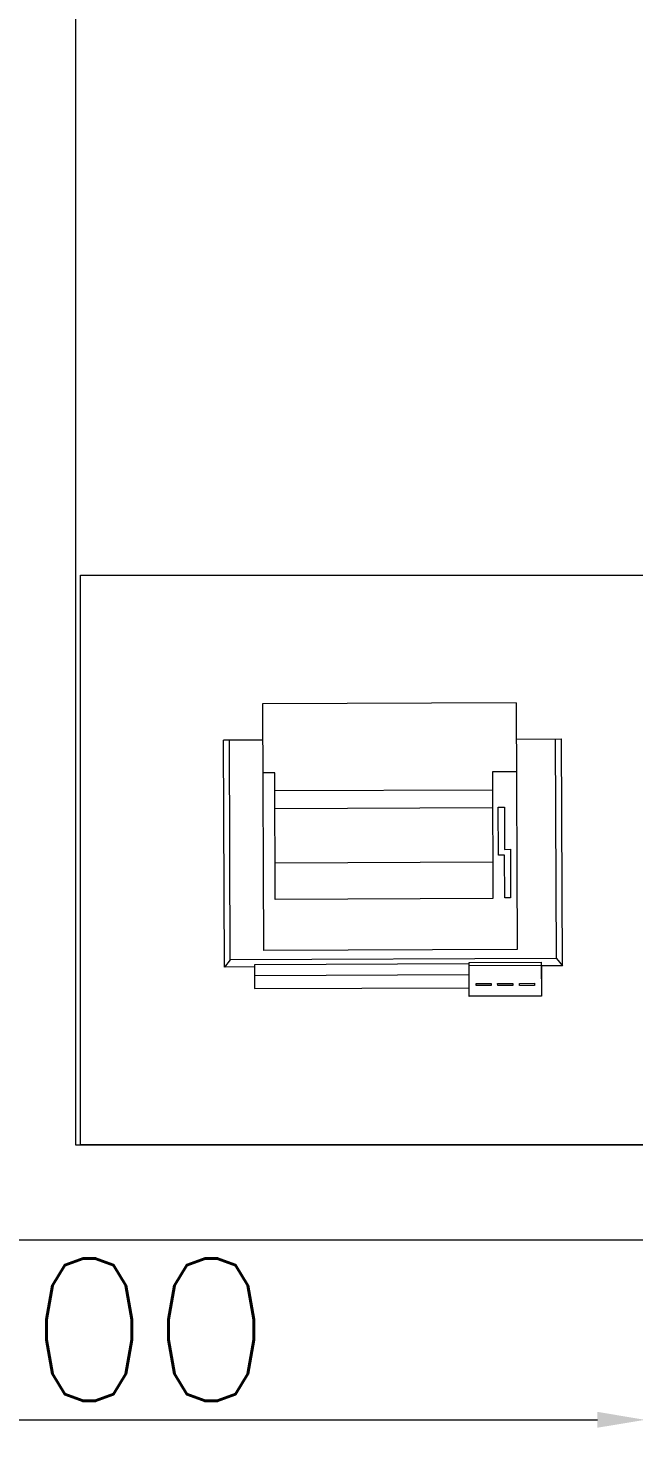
# Model space of a CAD drawing. Header units: millimetres. Extents: x -2143172 to 5255, y -610845 to 279739.
# Drawn here: x -1067907 to -1067269, y -582678 to -581192 of the extents above; entities that cross this region are included whole.
import ezdxf

# ---------------------------------------------------------------- set-up
doc = ezdxf.new("R2010")
doc.units = ezdxf.units.MM
doc.header["$LTSCALE"] = 30
doc.layers.get('0').update_dxf_attribs({"lineweight": 5})
doc.layers.get('Defpoints').update_dxf_attribs({"lineweight": 5})
for name, color, linetype, lineweight in [('dims.', 152, 'Continuous', 5), ('LOADING', 163, 'Continuous', 5), ('Walls', 32, 'Continuous', 5)]:
    doc.layers.add(name, color=color, linetype=linetype, lineweight=lineweight)
doc.styles.add('SIMPLEX', font='SIMPLEX.shx', dxfattribs={"height": 150})
doc.dimstyles.new('Buk', dxfattribs={"dimtxt": 150, "dimasz": 50, "dimexe": 20, "dimexo": 25, "dimgap": 20, "dimtad": 1, "dimdec": 0, "dimrnd": 5, "dimdsep": 46, "dimtxsty": 'SIMPLEX', "dimcen": 0, "dimdle": 20, "dimclrd": 256, "dimclre": 256, "dimclrt": 256, "dimadec": 0, "dimazin": 0, "dimtfac": 0.0075, "dimtdec": 0, "dimtmove": 1, "dimatfit": 2, "dimldrblk": 'ARCHTICK', "dimfxl": 1, "dimtolj": 1, "dimtzin": 0, "dimlwd": -1, "dimlwe": -1, "dimarcsym": 0})

# ---------------------------------------------------------------- blocks, each defined once
blk = doc.blocks.new('*D324')
at = {"layer": 'Defpoints', "color": 0, "transparency": 16777216}
for p in [(-1068557, -582468.1, 0.1), (-1067257, -582468.1, 0.1), (-1067257, -582657.8)]:
    blk.add_point(p, dxfattribs=at)
at = {"layer": 'dims.', "linetype": 'Continuous', "transparency": 16777216}
for p, q in [((-1068557, -582493.1), (-1068557, -582677.8)), ((-1067257, -582493.1), (-1067257, -582677.8))]:
    blk.add_line(p, q, dxfattribs=at)
at = {"layer": 'dims.', "transparency": 16777216}
blk.add_line((-1068507, -582657.8), (-1067307, -582657.8), dxfattribs=at)
for points in [[(-1068507, -582649.4), (-1068507, -582666.1), (-1068557, -582657.8)], [(-1067307, -582649.4), (-1067307, -582666.1), (-1067257, -582657.8)]]:
    blk.add_solid(points, dxfattribs=at)
at = {"layer": 'dims.', "transparency": 16777216, "insert": (-1067907, -582562.8), "char_height": 150, "attachment_point": 5, "style": 'SIMPLEX'}
blk.add_mtext('\\A1;1300', dxfattribs=at)
blk = doc.blocks.new('_ArchTick')
at = {"color": 0, "linetype": 'ByBlock', "const_width": 0.15}
blk.add_lwpolyline([(-0.5, -0.5), (0.5, 0.5)], dxfattribs=at)
blk = doc.blocks.new('GF21046B-P')
at = {"color": 0}
blk.add_lwpolyline([(0, 0), (1, 0), (1, 0.6), (0, 0.6)], close=True, dxfattribs=at)
blk = doc.blocks.new('ITPPLT2C-P')
at = {"color": 0}
for p, q in [((0.0229, 0.0318), (0.2618, 0.0318)), ((0.0304, 0.0256), (0.0229, 0.0318)), ((0.0229, 0), (0.0229, 0.0318)), ((0.2618, -0.0096), (0.2618, 0.0318)), ((0.0304, -0.3182), (0.0304, 0.0256)), ((0.0304, 0.0256), (0.2618, 0.0256)), ((0, 0), (0, -0.2262)), ((0.0252, 0), (0, 0)), ((0.0139, 0), (0.0139, -0.2262)), ((0.0252, 0), (0.0139, 0)), ((0.0252, -0.2262), (0.0252, 0)), ((0.0401, -0.2769), (0.0401, -0.0096)), ((0.3, -0.0096), (0.0401, -0.0096)), ((0.2274, -0.0222), (0.2274, -0.0096)), ((0.3, -0.2769), (0.3, -0.0096)), ((0.0939, -0.2515), (0.0939, -0.0222)), ((0.0939, -0.0222), (0.2274, -0.0222)), ((0.1321, -0.2515), (0.1321, -0.0222)), ((0.1894, -0.2515), (0.1894, -0.0222)), ((0.2082, -0.2515), (0.2082, -0.0222)), ((-0.0091, -0.2262), (0.0267, -0.2262)), ((-0.0091, -0.3023), (-0.0091, -0.2262)), ((-0.0087, -0.2262), (0.0236, -0.2262)), ((-0.0087, -0.3023), (-0.0087, -0.2262)), ((0, -0.2262), (0.0252, -0.2262)), ((0.0023, -0.2495), (0.0023, -0.2334)), ((0.0023, -0.2334), (0.0045, -0.2334)), ((0.0045, -0.2334), (0.0045, -0.2495)), ((0.0139, -0.2262), (0.0252, -0.2262)), ((0.0236, -0.2262), (0.0236, -0.3023)), ((0.0267, -0.2262), (0.0267, -0.3023)), ((0.0045, -0.2495), (0.0023, -0.2495)), ((0.2274, -0.2515), (0.0939, -0.2515)), ((0.2274, -0.2769), (0.2274, -0.2515)), ((0.0023, -0.2721), (0.0023, -0.2562)), ((0.0023, -0.2562), (0.0045, -0.2562)), ((0.0045, -0.2562), (0.0045, -0.2721)), ((0.0947, -0.2701), (0.0947, -0.2641)), ((0.0947, -0.2641), (0.1395, -0.2641)), ((0.1395, -0.2575), (0.19, -0.2575)), ((0.1395, -0.2641), (0.1395, -0.2575)), ((0.19, -0.2641), (0.1457, -0.2641)), ((0.1457, -0.2641), (0.1457, -0.2701)), ((0.19, -0.2575), (0.19, -0.2641)), ((0.0045, -0.2721), (0.0023, -0.2721)), ((0.0023, -0.295), (0.0023, -0.2793)), ((0.0023, -0.2793), (0.0045, -0.2793)), ((0.0045, -0.2793), (0.0045, -0.295)), ((0.3, -0.2769), (0.0401, -0.2769)), ((0.1457, -0.2701), (0.0947, -0.2701)), ((0.2618, -0.2769), (0.2618, -0.3246)), ((0.0045, -0.295), (0.0023, -0.295)), ((0.0267, -0.3023), (-0.0091, -0.3023)), ((0.0236, -0.3023), (-0.0087, -0.3023)), ((0.0229, -0.3246), (0.0229, -0.3023)), ((0.0304, -0.3182), (0.0229, -0.3246)), ((0.0229, -0.3246), (0.2618, -0.3246)), ((0.0304, -0.3182), (0.2618, -0.3182))]:
    blk.add_line(p, q, dxfattribs=at)

msp = doc.modelspace()

# ---------------------------------------------------------------- linework, layer by layer
at = {"layer": 'Walls'}
for p, q in [((-1067857, -579298.1, 0.2), (-1067857, -582368.1, 0.2)), ((-1067857, -582368.1, 0.2), (-1067847, -582368.1, 0.2)), ((-1067857, -582368.1, 0.2), (-1064498.4, -582368.1, 0.2)), ((-1072457, -582468.1, 0.2), (-1064457, -582468.1, 0.2))]:
    msp.add_line(p, q, dxfattribs=at)

# ---------------------------------------------------------------- block references
at = {"layer": 'LOADING', "extrusion": (-1.59456e-16, 3.19512e-06, 1), "xscale": -1000.000000000004, "yscale": 1000.000000000006, "zscale": 1000.000000000006, "rotation": 180}
msp.add_blockref('GF21046B-P', (-1067852, -581768.1, -1.8), dxfattribs=at)
at = {"layer": 'LOADING', "extrusion": (3.1951e-06, 1.23702e-08, -1), "xscale": -1000.000000000006, "yscale": 1000.000000000008, "zscale": 1000.000000000006, "rotation": 269.7781739466569}
msp.add_blockref('ITPPLT2C-P', (1067668.4, -582203.6, -3.5), dxfattribs=at)

# ---------------------------------------------------------------- dimensions: what is measured, and where the dimension line sits
at = {"layer": 'dims.'}
dim = msp.add_linear_dim(base=(-1067257, -582657.8, 0.1), p1=(-1068557, -582468.1, 0.2), p2=(-1067257, -582468.1, 0.2), dimstyle='Buk', dxfattribs=at)
dim.commit()
dim.dimension.update_dxf_attribs({"geometry": '*D324', "text_midpoint": (-1067907, -582562.8, 0.1)})

doc.saveas('drawing.dxf')
